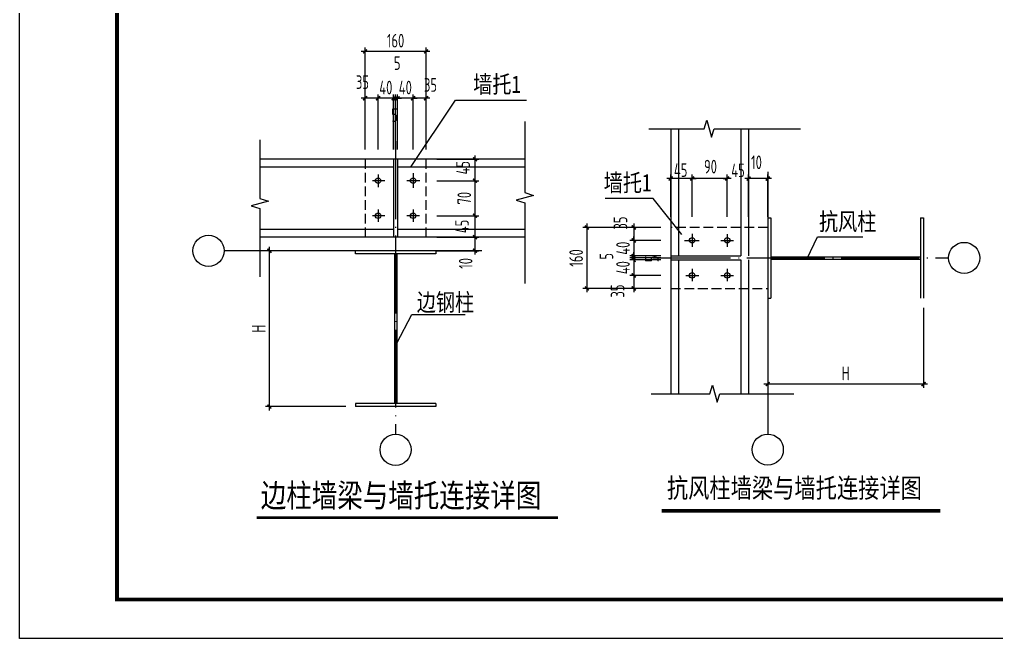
# Model space of a CAD drawing. Extents: x 293620 to 503924, y -252071 to 755100.
# Drawn here: x 397349 to 422426, y -252071 to -236181 of the extents above; entities that cross this region are included whole.
import ezdxf

# ---------------------------------------------------------------- set-up
doc = ezdxf.new("R2010")
doc.units = 0
doc.header["$LTSCALE"] = 1000
doc.header["$MEASUREMENT"] = 0
doc.linetypes.add('DASH', pattern=[0.35, 0.25, -0.1])
doc.linetypes.add('DOTE', pattern=[2.42, 2, -0.2, 0.02, -0.2])
doc.layers.get('Defpoints').update_dxf_attribs({"color": 250})
doc.layers.add('10', color=7, linetype='Continuous', lineweight=35)
for name, color, linetype in [('3T_WOOD', 21, 'Continuous'), ('DOTE', 14, 'DOTE'), ('OTHER', 7, 'Continuous'), ('PUB_DIM', 171, 'Continuous'), ('PUB_TEXT', 7, 'Continuous'), ('TK', 4, 'Continuous'), ('图层1', 8, 'Continuous')]:
    doc.layers.add(name, color=color, linetype=linetype)
doc.styles.add('-宋体', font='', dxfattribs={"width": 0.8})
doc.styles.add('TSSD_Dimension', font='Tssdeng.shx', dxfattribs={"width": 0.7, "bigfont": 'hztxt.shx'})
doc.styles.get('-宋体').set_extended_font_data('SimSun')
doc.dimstyles.new('TSSD_20_100', dxfattribs={"dimtxt": 350, "dimasz": 100, "dimexe": 100, "dimexo": 250, "dimgap": 100, "dimtad": 1, "dimdec": 0, "dimlfac": 0.2, "dimzin": 0, "dimdsep": 46, "dimtxsty": 'TSSD_Dimension', "dimblk": 'ARCHTICK', "dimblk1": 'ARCHTICK', "dimblk2": 'ARCHTICK', "dimcen": 0, "dimdle": 100, "dimclrt": 7, "dimadec": 0, "dimazin": 0, "dimtfac": 1, "dimtdec": 0, "dimtix": 1, "dimtmove": 2, "dimatfit": 3, "dimfxl": 0, "dimtolj": 1, "dimtzin": 0, "dimarcsym": 0})

# ---------------------------------------------------------------- blocks, each defined once
blk = doc.blocks.new('_ArchTick')
at = {"color": 0, "linetype": 'ByBlock', "const_width": 0.4}
blk.add_lwpolyline([(-0.5, -0.5), (0.5, 0.5)], dxfattribs=at)
blk = doc.blocks.new('*D579')
at = {"layer": 'Defpoints', "color": 0}
for p in [(414614, -240263), (414614, -241494), (415514, -241494)]:
    blk.add_point(p, dxfattribs=at)
at = {"layer": 'PUB_DIM', "color": 0, "lineweight": -2}
for p, q in [((414614, -241244), (414614, -240163)), ((415514, -241244), (415514, -240163)), ((415614, -240263), (414514, -240263))]:
    blk.add_line(p, q, dxfattribs=at)
at = {"layer": 'PUB_DIM', "color": 0, "lineweight": -2, "xscale": 100, "yscale": 100, "zscale": 100, "rotation": 180}
blk.add_blockref('_ArchTick', (414614, -240263), dxfattribs=at)
at = {"layer": 'PUB_DIM', "color": 0, "lineweight": -2, "xscale": 100, "yscale": 100, "zscale": 100}
blk.add_blockref('_ArchTick', (415514, -240263), dxfattribs=at)
at = {"layer": 'PUB_DIM', "color": 7, "insert": (415085, -239957), "char_height": 350, "attachment_point": 5, "style": 'TSSD_Dimension'}
blk.add_mtext('\\A1;90', dxfattribs=at)
blk = doc.blocks.new('*D580')
at = {"layer": 'Defpoints', "color": 0}
for p in [(403764, -242117), (405972, -242117), (405972, -246117)]:
    blk.add_point(p, dxfattribs=at)
at = {"layer": 'PUB_DIM', "color": 0, "lineweight": -2}
for p, q in [((405722, -242117), (403664, -242117)), ((403764, -246217), (403764, -242017)), ((405722, -246117), (403664, -246117))]:
    blk.add_line(p, q, dxfattribs=at)
at = {"layer": 'PUB_DIM', "color": 0, "lineweight": -2, "xscale": 100, "yscale": 100, "zscale": 100}
for p, rotation in [((403764, -242117), 90), ((403764, -246117), 270)]:
    blk.add_blockref('_ArchTick', p, dxfattribs=dict(at, rotation=rotation))
at = {"layer": 'PUB_DIM', "color": 7, "insert": (403489, -244117), "char_height": 350, "attachment_point": 5, "rotation": 90, "style": 'TSSD_Dimension'}
blk.add_mtext('\\A1;H', dxfattribs=at)
blk = doc.blocks.new('*D581')
at = {"layer": 'Defpoints', "color": 0}
for p in [(406952, -238202), (406952, -239768), (407002, -239768)]:
    blk.add_point(p, dxfattribs=at)
at = {"layer": 'PUB_DIM', "color": 0, "lineweight": -2}
for p, q in [((406952, -238202), (406852, -238202)), ((406952, -239518), (406952, -238102)), ((407002, -238202), (406952, -238202)), ((407002, -239518), (407002, -238102)), ((407002, -238202), (407102, -238202))]:
    blk.add_line(p, q, dxfattribs=at)
at = {"layer": 'PUB_DIM', "color": 0, "lineweight": -2, "xscale": 100, "yscale": 100, "zscale": 100}
blk.add_blockref('_ArchTick', (406952, -238202), dxfattribs=at)
at = {"layer": 'PUB_DIM', "color": 0, "lineweight": -2, "xscale": 100, "yscale": 100, "zscale": 100, "rotation": 180}
blk.add_blockref('_ArchTick', (407002, -238202), dxfattribs=at)
at = {"layer": 'PUB_DIM', "color": 7, "insert": (406977, -238634), "char_height": 350, "attachment_point": 5, "style": 'TSSD_Dimension'}
blk.add_mtext('\\A1;5', dxfattribs=at)
blk = doc.blocks.new('*D582')
at = {"layer": 'Defpoints', "color": 0}
for p in [(407810, -239768), (409041, -239768), (407810, -240318)]:
    blk.add_point(p, dxfattribs=at)
at = {"layer": 'PUB_DIM', "color": 0, "lineweight": -2}
for p, q in [((409041, -240418), (409041, -239668)), ((408060, -239768), (409141, -239768)), ((408060, -240318), (409141, -240318))]:
    blk.add_line(p, q, dxfattribs=at)
at = {"layer": 'PUB_DIM', "color": 0, "lineweight": -2, "xscale": 100, "yscale": 100, "zscale": 100}
for p, rotation in [((409041, -239768), 90), ((409041, -240318), 270)]:
    blk.add_blockref('_ArchTick', p, dxfattribs=dict(at, rotation=rotation))
at = {"layer": 'PUB_DIM', "color": 7, "insert": (408733, -239986), "char_height": 350, "attachment_point": 5, "rotation": 90, "style": 'TSSD_Dimension'}
blk.add_mtext('\\A1;45', dxfattribs=at)
blk = doc.blocks.new('*D583')
at = {"layer": 'Defpoints', "color": 0}
for p in [(407452, -238202), (407452, -239768), (407784, -239768)]:
    blk.add_point(p, dxfattribs=at)
at = {"layer": 'PUB_DIM', "color": 0, "lineweight": -2}
for p, q in [((407884, -238202), (407352, -238202)), ((407452, -239518), (407452, -238102)), ((407784, -239518), (407784, -238102))]:
    blk.add_line(p, q, dxfattribs=at)
at = {"layer": 'PUB_DIM', "color": 0, "lineweight": -2, "xscale": 100, "yscale": 100, "zscale": 100, "rotation": 180}
blk.add_blockref('_ArchTick', (407452, -238202), dxfattribs=at)
at = {"layer": 'PUB_DIM', "color": 0, "lineweight": -2, "xscale": 100, "yscale": 100, "zscale": 100}
blk.add_blockref('_ArchTick', (407784, -238202), dxfattribs=at)
at = {"layer": 'PUB_DIM', "color": 7, "insert": (407898, -237861), "char_height": 350, "attachment_point": 5, "style": 'TSSD_Dimension'}
blk.add_mtext('\\A1;35', dxfattribs=at)
blk = doc.blocks.new('*D584')
at = {"layer": 'Defpoints', "color": 0}
for p in [(407052, -238202), (407052, -239768), (407452, -239768)]:
    blk.add_point(p, dxfattribs=at)
at = {"layer": 'PUB_DIM', "color": 0, "lineweight": -2}
for p, q in [((407052, -238202), (406952, -238202)), ((407052, -239518), (407052, -238102)), ((407452, -238202), (407052, -238202)), ((407452, -239518), (407452, -238102)), ((407452, -238202), (407552, -238202))]:
    blk.add_line(p, q, dxfattribs=at)
at = {"layer": 'PUB_DIM', "color": 0, "lineweight": -2, "xscale": 100, "yscale": 100, "zscale": 100}
blk.add_blockref('_ArchTick', (407052, -238202), dxfattribs=at)
at = {"layer": 'PUB_DIM', "color": 0, "lineweight": -2, "xscale": 100, "yscale": 100, "zscale": 100, "rotation": 180}
blk.add_blockref('_ArchTick', (407452, -238202), dxfattribs=at)
at = {"layer": 'PUB_DIM', "color": 7, "insert": (407252, -237927), "char_height": 350, "attachment_point": 5, "style": 'TSSD_Dimension'}
blk.add_mtext('\\A1;40', dxfattribs=at)
blk = doc.blocks.new('*D585')
at = {"layer": 'Defpoints', "color": 0}
for p in [(406552, -238202), (406552, -239768), (406952, -239768)]:
    blk.add_point(p, dxfattribs=at)
at = {"layer": 'PUB_DIM', "color": 0, "lineweight": -2}
for p, q in [((406552, -238202), (406452, -238202)), ((406552, -239518), (406552, -238102)), ((406952, -238202), (406552, -238202)), ((406952, -239518), (406952, -238102)), ((406952, -238202), (407052, -238202))]:
    blk.add_line(p, q, dxfattribs=at)
at = {"layer": 'PUB_DIM', "color": 0, "lineweight": -2, "xscale": 100, "yscale": 100, "zscale": 100}
blk.add_blockref('_ArchTick', (406552, -238202), dxfattribs=at)
at = {"layer": 'PUB_DIM', "color": 0, "lineweight": -2, "xscale": 100, "yscale": 100, "zscale": 100, "rotation": 180}
blk.add_blockref('_ArchTick', (406952, -238202), dxfattribs=at)
at = {"layer": 'PUB_DIM', "color": 7, "insert": (406752, -237927), "char_height": 350, "attachment_point": 5, "style": 'TSSD_Dimension'}
blk.add_mtext('\\A1;40', dxfattribs=at)
blk = doc.blocks.new('*D586')
at = {"layer": 'Defpoints', "color": 0}
for p in [(407002, -238202), (407002, -239768), (407052, -239768)]:
    blk.add_point(p, dxfattribs=at)
at = {"layer": 'PUB_DIM', "color": 0, "lineweight": -2}
for p, q in [((407002, -238202), (406902, -238202)), ((407002, -239518), (407002, -238102)), ((407052, -238202), (407002, -238202)), ((407052, -239518), (407052, -238102)), ((407052, -238202), (407152, -238202))]:
    blk.add_line(p, q, dxfattribs=at)
at = {"layer": 'PUB_DIM', "color": 0, "lineweight": -2, "xscale": 100, "yscale": 100, "zscale": 100}
blk.add_blockref('_ArchTick', (407002, -238202), dxfattribs=at)
at = {"layer": 'PUB_DIM', "color": 0, "lineweight": -2, "xscale": 100, "yscale": 100, "zscale": 100, "rotation": 180}
blk.add_blockref('_ArchTick', (407052, -238202), dxfattribs=at)
at = {"layer": 'PUB_DIM', "color": 7, "insert": (407044, -237300), "char_height": 350, "attachment_point": 5, "style": 'TSSD_Dimension'}
blk.add_mtext('\\A1;5', dxfattribs=at)
blk = doc.blocks.new('*D587')
at = {"layer": 'Defpoints', "color": 0}
for p in [(406220, -238202), (406220, -239768), (406552, -239768)]:
    blk.add_point(p, dxfattribs=at)
at = {"layer": 'PUB_DIM', "color": 0, "lineweight": -2}
for p, q in [((406652, -238202), (406120, -238202)), ((406220, -239518), (406220, -238102)), ((406552, -239518), (406552, -238102))]:
    blk.add_line(p, q, dxfattribs=at)
at = {"layer": 'PUB_DIM', "color": 0, "lineweight": -2, "xscale": 100, "yscale": 100, "zscale": 100, "rotation": 180}
blk.add_blockref('_ArchTick', (406220, -238202), dxfattribs=at)
at = {"layer": 'PUB_DIM', "color": 0, "lineweight": -2, "xscale": 100, "yscale": 100, "zscale": 100}
blk.add_blockref('_ArchTick', (406552, -238202), dxfattribs=at)
at = {"layer": 'PUB_DIM', "color": 7, "insert": (406152, -237788), "char_height": 350, "attachment_point": 5, "style": 'TSSD_Dimension'}
blk.add_mtext('\\A1;35', dxfattribs=at)
blk = doc.blocks.new('*D588')
at = {"layer": 'Defpoints', "color": 0}
for p in [(414064, -242752), (413115, -243084), (414064, -243084)]:
    blk.add_point(p, dxfattribs=at)
at = {"layer": 'PUB_DIM', "color": 0, "lineweight": -2}
for p, q in [((413115, -242652), (413115, -243184)), ((413814, -242752), (413015, -242752)), ((413814, -243084), (413015, -243084))]:
    blk.add_line(p, q, dxfattribs=at)
at = {"layer": 'PUB_DIM', "color": 0, "lineweight": -2, "xscale": 100, "yscale": 100, "zscale": 100}
for p, rotation in [((413115, -242752), 90), ((413115, -243084), 270)]:
    blk.add_blockref('_ArchTick', p, dxfattribs=dict(at, rotation=rotation))
at = {"layer": 'PUB_DIM', "color": 7, "insert": (412701, -243152), "char_height": 350, "attachment_point": 5, "rotation": 90, "style": 'TSSD_Dimension'}
blk.add_mtext('\\A1;35', dxfattribs=at)
blk = doc.blocks.new('*D589')
at = {"layer": 'Defpoints', "color": 0}
for p in [(413302, -241520), (411912, -243084), (413302, -243084)]:
    blk.add_point(p, dxfattribs=at)
at = {"layer": 'PUB_DIM', "color": 0, "lineweight": -2}
for p, q in [((411912, -241420), (411912, -243184)), ((413052, -241520), (411812, -241520)), ((413052, -243084), (411812, -243084))]:
    blk.add_line(p, q, dxfattribs=at)
at = {"layer": 'PUB_DIM', "color": 0, "lineweight": -2, "xscale": 100, "yscale": 100, "zscale": 100}
for p, rotation in [((411912, -241520), 90), ((411912, -243084), 270)]:
    blk.add_blockref('_ArchTick', p, dxfattribs=dict(at, rotation=rotation))
at = {"layer": 'PUB_DIM', "color": 7, "insert": (411637, -242302), "char_height": 350, "attachment_point": 5, "rotation": 90, "style": 'TSSD_Dimension'}
blk.add_mtext('\\A1;160', dxfattribs=at)
blk = doc.blocks.new('*D590')
at = {"layer": 'Defpoints', "color": 0}
for p in [(414064, -240263), (414064, -241494), (414614, -241494)]:
    blk.add_point(p, dxfattribs=at)
at = {"layer": 'PUB_DIM', "color": 0, "lineweight": -2}
for p, q in [((414064, -241244), (414064, -240163)), ((414614, -241244), (414614, -240163)), ((414064, -240263), (413964, -240263)), ((414614, -240263), (414064, -240263)), ((414614, -240263), (414714, -240263))]:
    blk.add_line(p, q, dxfattribs=at)
at = {"layer": 'PUB_DIM', "color": 0, "lineweight": -2, "xscale": 100, "yscale": 100, "zscale": 100}
blk.add_blockref('_ArchTick', (414064, -240263), dxfattribs=at)
at = {"layer": 'PUB_DIM', "color": 0, "lineweight": -2, "xscale": 100, "yscale": 100, "zscale": 100, "rotation": 180}
blk.add_blockref('_ArchTick', (414614, -240263), dxfattribs=at)
at = {"layer": 'PUB_DIM', "color": 7, "insert": (414319, -240046), "char_height": 350, "attachment_point": 5, "style": 'TSSD_Dimension'}
blk.add_mtext('\\A1;45', dxfattribs=at)
blk = doc.blocks.new('*D591')
at = {"layer": 'Defpoints', "color": 0}
for p in [(414064, -241520), (413115, -241852), (414064, -241852)]:
    blk.add_point(p, dxfattribs=at)
at = {"layer": 'PUB_DIM', "color": 0, "lineweight": -2}
for p, q in [((413115, -241420), (413115, -241952)), ((413814, -241520), (413015, -241520)), ((413814, -241852), (413015, -241852))]:
    blk.add_line(p, q, dxfattribs=at)
at = {"layer": 'PUB_DIM', "color": 0, "lineweight": -2, "xscale": 100, "yscale": 100, "zscale": 100}
for p, rotation in [((413115, -241520), 90), ((413115, -241852), 270)]:
    blk.add_blockref('_ArchTick', p, dxfattribs=dict(at, rotation=rotation))
at = {"layer": 'PUB_DIM', "color": 7, "insert": (412774, -241406), "char_height": 350, "attachment_point": 5, "rotation": 90, "style": 'TSSD_Dimension'}
blk.add_mtext('\\A1;35', dxfattribs=at)
blk = doc.blocks.new('*D592')
at = {"layer": 'Defpoints', "color": 0}
for p in [(414064, -241852), (413115, -242252), (414064, -242252)]:
    blk.add_point(p, dxfattribs=at)
at = {"layer": 'PUB_DIM', "color": 0, "lineweight": -2}
for p, q in [((413814, -241852), (413015, -241852)), ((413115, -241852), (413115, -241752)), ((413115, -241852), (413115, -242252)), ((413814, -242252), (413015, -242252)), ((413115, -242252), (413115, -242352))]:
    blk.add_line(p, q, dxfattribs=at)
at = {"layer": 'PUB_DIM', "color": 0, "lineweight": -2, "xscale": 100, "yscale": 100, "zscale": 100}
for p, rotation in [((413115, -241852), 270), ((413115, -242252), 90)]:
    blk.add_blockref('_ArchTick', p, dxfattribs=dict(at, rotation=rotation))
at = {"layer": 'PUB_DIM', "color": 7, "insert": (412840, -242052), "char_height": 350, "attachment_point": 5, "rotation": 90, "style": 'TSSD_Dimension'}
blk.add_mtext('\\A1;40', dxfattribs=at)
blk = doc.blocks.new('*D593')
at = {"layer": 'Defpoints', "color": 0}
for p in [(413115, -242302), (414064, -242252), (414064, -242302)]:
    blk.add_point(p, dxfattribs=at)
at = {"layer": 'PUB_DIM', "color": 0, "lineweight": -2}
for p, q in [((413115, -242252), (413115, -242152)), ((413814, -242252), (413015, -242252)), ((413814, -242302), (413015, -242302)), ((413115, -242252), (413115, -242302)), ((413115, -242302), (413115, -242402))]:
    blk.add_line(p, q, dxfattribs=at)
at = {"layer": 'PUB_DIM', "color": 0, "lineweight": -2, "xscale": 100, "yscale": 100, "zscale": 100}
for p, rotation in [((413115, -242252), 270), ((413115, -242302), 90)]:
    blk.add_blockref('_ArchTick', p, dxfattribs=dict(at, rotation=rotation))
at = {"layer": 'PUB_DIM', "color": 7, "insert": (412414, -242260), "char_height": 350, "attachment_point": 5, "rotation": 90, "style": 'TSSD_Dimension'}
blk.add_mtext('\\A1;5', dxfattribs=at)
blk = doc.blocks.new('*D594')
at = {"layer": 'Defpoints', "color": 0}
for p in [(413115, -242352), (414064, -242302), (414064, -242352)]:
    blk.add_point(p, dxfattribs=at)
at = {"layer": 'PUB_DIM', "color": 0, "lineweight": -2}
for p, q in [((413115, -242302), (413115, -242202)), ((413814, -242302), (413015, -242302)), ((413814, -242352), (413015, -242352)), ((413115, -242302), (413115, -242352)), ((413115, -242352), (413115, -242452))]:
    blk.add_line(p, q, dxfattribs=at)
at = {"layer": 'PUB_DIM', "color": 0, "lineweight": -2, "xscale": 100, "yscale": 100, "zscale": 100}
for p, rotation in [((413115, -242302), 270), ((413115, -242352), 90)]:
    blk.add_blockref('_ArchTick', p, dxfattribs=dict(at, rotation=rotation))
at = {"layer": 'PUB_DIM', "color": 7, "insert": (413581, -242327), "char_height": 350, "attachment_point": 5, "rotation": 90, "style": 'TSSD_Dimension'}
blk.add_mtext('\\A1;5', dxfattribs=at)
blk = doc.blocks.new('*D595')
at = {"layer": 'Defpoints', "color": 0}
for p in [(414064, -242352), (413115, -242752), (414064, -242752)]:
    blk.add_point(p, dxfattribs=at)
at = {"layer": 'PUB_DIM', "color": 0, "lineweight": -2}
for p, q in [((413814, -242352), (413015, -242352)), ((413115, -242352), (413115, -242252)), ((413115, -242352), (413115, -242752)), ((413814, -242752), (413015, -242752)), ((413115, -242752), (413115, -242852))]:
    blk.add_line(p, q, dxfattribs=at)
at = {"layer": 'PUB_DIM', "color": 0, "lineweight": -2, "xscale": 100, "yscale": 100, "zscale": 100}
for p, rotation in [((413115, -242352), 270), ((413115, -242752), 90)]:
    blk.add_blockref('_ArchTick', p, dxfattribs=dict(at, rotation=rotation))
at = {"layer": 'PUB_DIM', "color": 7, "insert": (412840, -242552), "char_height": 350, "attachment_point": 5, "rotation": 90, "style": 'TSSD_Dimension'}
blk.add_mtext('\\A1;40', dxfattribs=at)
blk = doc.blocks.new('*D596')
at = {"layer": 'Defpoints', "color": 0}
for p in [(407810, -240318), (409041, -240318), (407810, -241218)]:
    blk.add_point(p, dxfattribs=at)
at = {"layer": 'PUB_DIM', "color": 0, "lineweight": -2}
for p, q in [((409041, -241318), (409041, -240218)), ((408060, -240318), (409141, -240318)), ((408060, -241218), (409141, -241218))]:
    blk.add_line(p, q, dxfattribs=at)
at = {"layer": 'PUB_DIM', "color": 0, "lineweight": -2, "xscale": 100, "yscale": 100, "zscale": 100}
for p, rotation in [((409041, -240318), 90), ((409041, -241218), 270)]:
    blk.add_blockref('_ArchTick', p, dxfattribs=dict(at, rotation=rotation))
at = {"layer": 'PUB_DIM', "color": 7, "insert": (408766, -240768), "char_height": 350, "attachment_point": 5, "rotation": 90, "style": 'TSSD_Dimension'}
blk.add_mtext('\\A1;70', dxfattribs=at)
blk = doc.blocks.new('*D597')
at = {"layer": 'Defpoints', "color": 0}
for p in [(407810, -241218), (409041, -241218), (407810, -241768)]:
    blk.add_point(p, dxfattribs=at)
at = {"layer": 'PUB_DIM', "color": 0, "lineweight": -2}
for p, q in [((408060, -241218), (409141, -241218)), ((409041, -241868), (409041, -241118)), ((408060, -241768), (409141, -241768))]:
    blk.add_line(p, q, dxfattribs=at)
at = {"layer": 'PUB_DIM', "color": 0, "lineweight": -2, "xscale": 100, "yscale": 100, "zscale": 100}
for p, rotation in [((409041, -241218), 90), ((409041, -241768), 270)]:
    blk.add_blockref('_ArchTick', p, dxfattribs=dict(at, rotation=rotation))
at = {"layer": 'PUB_DIM', "color": 7, "insert": (408707, -241493), "char_height": 350, "attachment_point": 5, "rotation": 90, "style": 'TSSD_Dimension'}
blk.add_mtext('\\A1;45', dxfattribs=at)
blk = doc.blocks.new('*D598')
at = {"layer": 'Defpoints', "color": 0}
for p in [(407810, -241768), (409041, -241768), (407810, -242117)]:
    blk.add_point(p, dxfattribs=at)
at = {"layer": 'PUB_DIM', "color": 0, "lineweight": -2}
for p, q in [((409041, -242217), (409041, -241668)), ((408060, -241768), (409141, -241768)), ((408060, -242117), (409141, -242117))]:
    blk.add_line(p, q, dxfattribs=at)
at = {"layer": 'PUB_DIM', "color": 0, "lineweight": -2, "xscale": 100, "yscale": 100, "zscale": 100}
for p, rotation in [((409041, -241768), 90), ((409041, -242117), 270)]:
    blk.add_blockref('_ArchTick', p, dxfattribs=dict(at, rotation=rotation))
at = {"layer": 'PUB_DIM', "color": 7, "insert": (408801, -242442), "char_height": 350, "attachment_point": 5, "rotation": 90, "style": 'TSSD_Dimension'}
blk.add_mtext('\\A1;10', dxfattribs=at)
blk = doc.blocks.new('*D599')
at = {"layer": 'Defpoints', "color": 0}
for p in [(406220, -236999), (406220, -239006), (407784, -239006)]:
    blk.add_point(p, dxfattribs=at)
at = {"layer": 'PUB_DIM', "color": 0, "lineweight": -2}
for p, q in [((406220, -238756), (406220, -236899)), ((407784, -238756), (407784, -236899)), ((407884, -236999), (406120, -236999))]:
    blk.add_line(p, q, dxfattribs=at)
at = {"layer": 'PUB_DIM', "color": 0, "lineweight": -2, "xscale": 100, "yscale": 100, "zscale": 100, "rotation": 180}
blk.add_blockref('_ArchTick', (406220, -236999), dxfattribs=at)
at = {"layer": 'PUB_DIM', "color": 0, "lineweight": -2, "xscale": 100, "yscale": 100, "zscale": 100}
blk.add_blockref('_ArchTick', (407784, -236999), dxfattribs=at)
at = {"layer": 'PUB_DIM', "color": 7, "insert": (407002, -236724), "char_height": 350, "attachment_point": 5, "style": 'TSSD_Dimension'}
blk.add_mtext('\\A1;160', dxfattribs=at)
blk = doc.blocks.new('*D600')
at = {"layer": 'Defpoints', "color": 0}
for p in [(416555, -243332), (420555, -243332), (416555, -245540)]:
    blk.add_point(p, dxfattribs=at)
at = {"layer": 'PUB_DIM', "color": 0, "lineweight": -2}
for p, q in [((416555, -243582), (416555, -245640)), ((420555, -243582), (420555, -245640)), ((420655, -245540), (416455, -245540))]:
    blk.add_line(p, q, dxfattribs=at)
at = {"layer": 'PUB_DIM', "color": 0, "lineweight": -2, "xscale": 100, "yscale": 100, "zscale": 100, "rotation": 180}
blk.add_blockref('_ArchTick', (416555, -245540), dxfattribs=at)
at = {"layer": 'PUB_DIM', "color": 0, "lineweight": -2, "xscale": 100, "yscale": 100, "zscale": 100}
blk.add_blockref('_ArchTick', (420555, -245540), dxfattribs=at)
at = {"layer": 'PUB_DIM', "color": 7, "insert": (418555, -245265), "char_height": 350, "attachment_point": 5, "style": 'TSSD_Dimension'}
blk.add_mtext('\\A1;H', dxfattribs=at)
blk = doc.blocks.new('*D601')
at = {"layer": 'Defpoints', "color": 0}
for p in [(416064, -240263), (416064, -241494), (416555, -241494)]:
    blk.add_point(p, dxfattribs=at)
at = {"layer": 'PUB_DIM', "color": 0, "lineweight": -2}
for p, q in [((416064, -241244), (416064, -240163)), ((416555, -241244), (416555, -240163)), ((416655, -240263), (415964, -240263))]:
    blk.add_line(p, q, dxfattribs=at)
at = {"layer": 'PUB_DIM', "color": 0, "lineweight": -2, "xscale": 100, "yscale": 100, "zscale": 100, "rotation": 180}
blk.add_blockref('_ArchTick', (416064, -240263), dxfattribs=at)
at = {"layer": 'PUB_DIM', "color": 0, "lineweight": -2, "xscale": 100, "yscale": 100, "zscale": 100}
blk.add_blockref('_ArchTick', (416555, -240263), dxfattribs=at)
at = {"layer": 'PUB_DIM', "color": 7, "insert": (416266, -239846), "char_height": 350, "attachment_point": 5, "style": 'TSSD_Dimension'}
blk.add_mtext('\\A1;10', dxfattribs=at)
blk = doc.blocks.new('*D602')
at = {"layer": 'Defpoints', "color": 0}
for p in [(415514, -240263), (415514, -241494), (416064, -241494)]:
    blk.add_point(p, dxfattribs=at)
at = {"layer": 'PUB_DIM', "color": 0, "lineweight": -2}
for p, q in [((415514, -241244), (415514, -240163)), ((416064, -241244), (416064, -240163)), ((415414, -240263), (415532, -240263)), ((416164, -240263), (416052, -240263))]:
    blk.add_line(p, q, dxfattribs=at)
at = {"layer": 'PUB_DIM', "color": 0, "lineweight": -2, "xscale": 100, "yscale": 100, "zscale": 100, "rotation": 180}
blk.add_blockref('_ArchTick', (415514, -240263), dxfattribs=at)
at = {"layer": 'PUB_DIM', "color": 0, "lineweight": -2, "xscale": 100, "yscale": 100, "zscale": 100}
blk.add_blockref('_ArchTick', (416064, -240263), dxfattribs=at)
at = {"layer": 'PUB_DIM', "color": 7, "insert": (415792, -240053), "char_height": 350, "attachment_point": 5, "style": 'TSSD_Dimension'}
blk.add_mtext('\\A1;45', dxfattribs=at)
blk = doc.blocks.new('GeYuanFrame_88455082', base_point=(20.09, 4.53))
at = {"layer": 'TK'}
blk.add_lwpolyline([(20.09, 4.53), (20.09, 598.53), (861.09, 598.53), (861.09, 4.53)], close=True, dxfattribs=at)
at = {"layer": 'TK', "const_width": 1}
blk.add_lwpolyline([(45.09, 588.53), (851.09, 588.53), (851.09, 14.53), (45.09, 14.53)], close=True, dxfattribs=at)

msp = doc.modelspace()

# ---------------------------------------------------------------- linework, layer by layer
at = {"layer": '10', "color": 7}
for points, const_width, elevation in [([(413834.3, -248793.7), (420981.1, -248793.7)], 90, 1400), ([(403435.8, -248968.6), (411172, -248968.6)], 72, 1120)]:
    msp.add_lwpolyline(points, dxfattribs=dict(at, const_width=const_width, elevation=elevation))
at = {"layer": 'DOTE'}
for p, q in [((407002.5, -239305.6), (407002.5, -246827)), ((406552.5, -240158.6), (406552.5, -240487.5)), ((407452.5, -240123), (407452.5, -240500.9)), ((406722.9, -240318.4), (406407.5, -240318.4)), ((407624.7, -240318.4), (407287, -240318.4)), ((406722.9, -241218.4), (406407.5, -241218.4)), ((406552.5, -241056.5), (406552.5, -241376.5)), ((407615.8, -241218.4), (407287, -241218.4)), ((407452.5, -241056.5), (407452.5, -241376.5)), ((414614.4, -241679.3), (414614.4, -242016.9)), ((415514.4, -241688.2), (415514.4, -242016.9)), ((414419, -241851.5), (414796.9, -241851.5)), ((415352.5, -241851.5), (415672.5, -241851.5)), ((413601.6, -242301.5), (421197.4, -242301.5)), ((414614.4, -242581.1), (414614.4, -242896.5)), ((415514.4, -242581.1), (415514.4, -242896.5)), ((414454.6, -242751.5), (414783.5, -242751.5)), ((415352.5, -242751.5), (415672.5, -242751.5))]:
    msp.add_line(p, q, dxfattribs=at)
at = {"layer": 'OTHER'}
for p, q in [((410320.9, -238799.1), (410320.9, -240624.8)), ((414920.8, -238983), (414990.8, -238763)), ((414990.8, -238763), (415110.8, -239203)), ((413506.8, -238983), (414920.8, -238983)), ((415110.8, -239203), (415180.8, -238983)), ((415180.8, -238983), (417397.3, -238983)), ((403517.5, -239269.1), (403517.5, -240772.8)), ((410540.9, -240694.8), (410100.9, -240814.8)), ((410320.9, -240624.8), (410540.9, -240694.8)), ((403737.5, -240842.8), (403297.5, -240962.8)), ((403297.5, -240962.8), (403517.5, -241032.8)), ((403517.5, -240772.8), (403737.5, -240842.8)), ((410100.9, -240814.8), (410320.9, -240884.8)), ((410320.9, -240884.8), (410320.9, -242959.5)), ((403517.5, -241032.8), (403517.5, -242785.5)), ((415068.8, -245786.5), (415138.8, -245566.5)), ((415138.8, -245566.5), (415258.8, -246006.5)), ((413565.2, -245786.5), (415068.8, -245786.5)), ((415258.8, -246006.5), (415328.8, -245786.5)), ((415328.8, -245786.5), (417223.4, -245786.5))]:
    msp.add_line(p, q, dxfattribs=at)
at = {"layer": 'PUB_DIM'}
for p, q in [((416555.2, -240091.3), (416555.2, -246823.1)), ((409212.1, -242117.4), (402599.7, -242117.4)), ((409212.1, -242117.4), (402599.7, -242117.4)), ((405972.5, -242197.4), (405972.5, -242117.4))]:
    msp.add_line(p, q, dxfattribs=at)
at = {"layer": '图层1'}
for p, q in [((407399.5, -239953.7), (408537.1, -238248.3)), ((408537.1, -238248.3), (410365.4, -238248.3)), ((414064.4, -238983), (414064.4, -242251.5)), ((414264.4, -238983), (414264.4, -242251.5)), ((415864.4, -238983), (415864.4, -242251.5)), ((416064.4, -238983), (416064.4, -242251.5)), ((406952.5, -239768.4), (403517.5, -239768.4)), ((406952.5, -239968.4), (403517.5, -239968.4)), ((406952.5, -239768.4), (406952.5, -241768.4)), ((410320.9, -239768.4), (407052.5, -239768.4)), ((407052.5, -239768.4), (407052.5, -241768.4)), ((410320.9, -239968.4), (407052.5, -239968.4)), ((413618.2, -240773.7), (412385.3, -240773.7)), ((414352.3, -241700.9), (413618.2, -240773.7)), ((416555.2, -241271.5), (416555.2, -243331.5)), ((416555.2, -241271.5), (416635.2, -241271.5)), ((416635.2, -241271.5), (416635.2, -243331.5)), ((420475.2, -241271.5), (420475.2, -243331.5)), ((420475.2, -241271.5), (420555.2, -241271.5)), ((420555.2, -241271.5), (420555.2, -243331.5)), ((406952.5, -241568.4), (403517.5, -241568.4)), ((410320.9, -241568.4), (407052.5, -241568.4)), ((416555.2, -241520.4), (416555.2, -243083.8)), ((410320.9, -241768.4), (403517.5, -241768.4)), ((417567.1, -242312.2), (417832.1, -241762)), ((417832.1, -241762), (418994.4, -241762)), ((408032.5, -242117.4), (405972.5, -242117.4)), ((408032.5, -242197.4), (405972.5, -242197.4)), ((407783.6, -242117.4), (406220.2, -242117.4)), ((406972.5, -242197.4), (406972.5, -246037.4)), ((407032.5, -242197.4), (407032.5, -246037.4)), ((408032.5, -242117.4), (408032.5, -242197.4)), ((414064.4, -242251.5), (415864.4, -242251.5)), ((414064.4, -242351.5), (415864.4, -242351.5)), ((414064.4, -242351.5), (414064.4, -245786.5)), ((414264.4, -242351.5), (414264.4, -245786.5)), ((415864.4, -242351.5), (415864.4, -245786.5)), ((416064.4, -242351.5), (416064.4, -245786.5)), ((416635.2, -242271.5), (420475.2, -242271.5)), ((416635.2, -242331.5), (420475.2, -242331.5)), ((416555.2, -243331.5), (416635.2, -243331.5)), ((407033.9, -244492.7), (407422.1, -243757.6)), ((407422.1, -243757.6), (408791.1, -243757.6)), ((408032.5, -246037.4), (405972.5, -246037.4)), ((405972.5, -246037.4), (405972.5, -246117.4)), ((408032.5, -246117.4), (405972.5, -246117.4)), ((408032.5, -246037.4), (408032.5, -246117.4))]:
    msp.add_line(p, q, dxfattribs=at)
at = {"layer": '图层1', "linetype": 'DASH'}
for p, q in [((407783.6, -239768.4), (406220.2, -239768.4)), ((406220.2, -239768.4), (406220.2, -241768.4)), ((407783.6, -241768.4), (407783.6, -239768.4)), ((416555.2, -241520.4), (414064.4, -241520.4)), ((414064.4, -241520.4), (414064.4, -243083.8)), ((414064.4, -243083.8), (416555.2, -243083.8))]:
    msp.add_line(p, q, dxfattribs=at)
at = {"layer": '图层1'}
for centre, radius in [((406552.5, -240318.4), 70), ((407452.5, -240318.4), 70), ((406552.5, -241218.4), 70), ((407452.5, -241218.4), 70), ((402199.7, -242117.4), 400), ((414614.4, -241851.5), 70), ((415514.4, -241851.5), 70), ((421597.4, -242301.5), 400), ((414614.4, -242751.5), 70), ((415514.4, -242751.5), 70), ((407002.5, -247227), 400), ((416555.2, -247223.1), 400)]:
    msp.add_circle(centre, radius, dxfattribs=at)

# ---------------------------------------------------------------- block references
at = {"layer": '3T_WOOD', "xscale": 100, "yscale": 100, "zscale": 100}
msp.add_blockref('GeYuanFrame_88455082', (397349.2, -252071.2), dxfattribs=at)

# ---------------------------------------------------------------- texts
at = {"layer": 'PUB_TEXT', "style": '-宋体', "width": 0.8}
for s, height, p in [('墙托1', 450, (408994.5, -238066.3)), ('墙托1', 450, (412344.2, -240595)), ('抗风柱', 450, (417870, -241593.2)), ('边钢柱', 450, (407544.2, -243665.1)), ('抗风柱墙梁与墙托连接详图', 500, (413965.7, -248458.5)), ('边柱墙梁与墙托连接详图', 600, (403540.9, -248700.4))]:
    msp.add_text(s, height=height, dxfattribs=at).set_placement(p)

# ---------------------------------------------------------------- dimensions: what is measured, and where the dimension line sits
at = {"layer": 'PUB_DIM'}
for p1, p2, distance, text, picture, middle in [((407783.6, -239006), (406220.2, -239006), -2007.5, '160', '*D599', (407001.9, -236723.5)), ((406952.5, -239768.4), (406552.5, -239768.4), -1566.8, '40', '*D585', (406752.5, -237926.5)), ((407452.5, -239768.4), (407052.5, -239768.4), -1566.8, '40', '*D584', (407252.5, -237926.5)), ((407809.7, -241218.4), (407809.7, -240318.4), -1231, '70', '*D596', (408765.7, -240768.4)), ((413302, -241520.4), (413302, -243083.8), -1389.9, '160', '*D589', (411637.1, -242302.1)), ((414064.4, -241851.5), (414064.4, -242251.5), -949.3, '40', '*D592', (412840.1, -242051.5)), ((405972.5, -246117.4), (405972.5, -242117.4), 2208.2, 'H', '*D580', (403489.3, -244117.4)), ((414064.4, -242351.5), (414064.4, -242751.5), -949.3, '40', '*D595', (412840.1, -242551.5)), ((420555.2, -243331.5), (416555.2, -243331.5), 2208.2, 'H', '*D600', (418555.2, -245264.7))]:
    dim = msp.add_aligned_dim(p1=p1, p2=p2, distance=distance, text=text, dimstyle='TSSD_20_100', dxfattribs=at)
    dim.commit()
    dim.dimension.update_dxf_attribs({"geometry": picture, "text_midpoint": middle})
for base, p1, p2, angle, text, picture, middle in [((407002.5, -238201.5), (407052.5, -239768.4), (407002.5, -239768.4), 180, '5', '*D586', (407044.3, -237299.7)), ((406220.2, -238201.5), (406552.5, -239768.4), (406220.2, -239768.4), 180, '35', '*D587', (406151.7, -237787.8)), ((407452.5, -238201.5), (407783.6, -239768.4), (407452.5, -239768.4), 180, '35', '*D583', (407897.8, -237860.5)), ((406952.5, -238201.5), (407002.5, -239768.4), (406952.5, -239768.4), 180, '5', '*D581', (406977.5, -238633.5)), ((409040.7, -239768.4), (407809.7, -240318.4), (407809.7, -239768.4), 90, '45', '*D582', (408732.8, -239986)), ((414614.4, -240263.3), (415514.4, -241494.3), (414614.4, -241494.3), 180, '90', '*D579', (415084.8, -239957.3)), ((416064.4, -240263.3), (416555.2, -241494.3), (416064.4, -241494.3), 180, '10', '*D601', (416266.1, -239846.2)), ((414064.4, -240263.3), (414614.4, -241494.3), (414064.4, -241494.3), 180, '45', '*D590', (414318.8, -240045.6)), ((415514.4, -240263.3), (416064.4, -241494.3), (415514.4, -241494.3), 180, '45', '*D602', (415791.8, -240053)), ((409040.7, -241218.4), (407809.7, -241768.4), (407809.7, -241218.4), 90, '45', '*D597', (408707.4, -241493.4)), ((413115.1, -241851.5), (414064.4, -241520.4), (414064.4, -241851.5), 270, '35', '*D591', (412774.1, -241406.1)), ((409040.7, -241768.4), (407809.7, -242117.4), (407809.7, -241768.4), 90, '10', '*D598', (408800.9, -242441.6)), ((413115.1, -242301.5), (414064.4, -242251.5), (414064.4, -242301.5), 270, '5', '*D593', (412413.5, -242259.7)), ((413115.1, -242351.5), (414064.4, -242301.5), (414064.4, -242351.5), 270, '5', '*D594', (413581.3, -242326.5)), ((413115.1, -243083.8), (414064.4, -242751.5), (414064.4, -243083.8), 270, '35', '*D588', (412701.3, -243152.3))]:
    dim = msp.add_linear_dim(base=base, p1=p1, p2=p2, angle=angle, text=text, dimstyle='TSSD_20_100', dxfattribs=at)
    dim.commit()
    dim.dimension.update_dxf_attribs({"geometry": picture, "text_midpoint": middle, "dimtype": 161})

doc.saveas('drawing.dxf')
